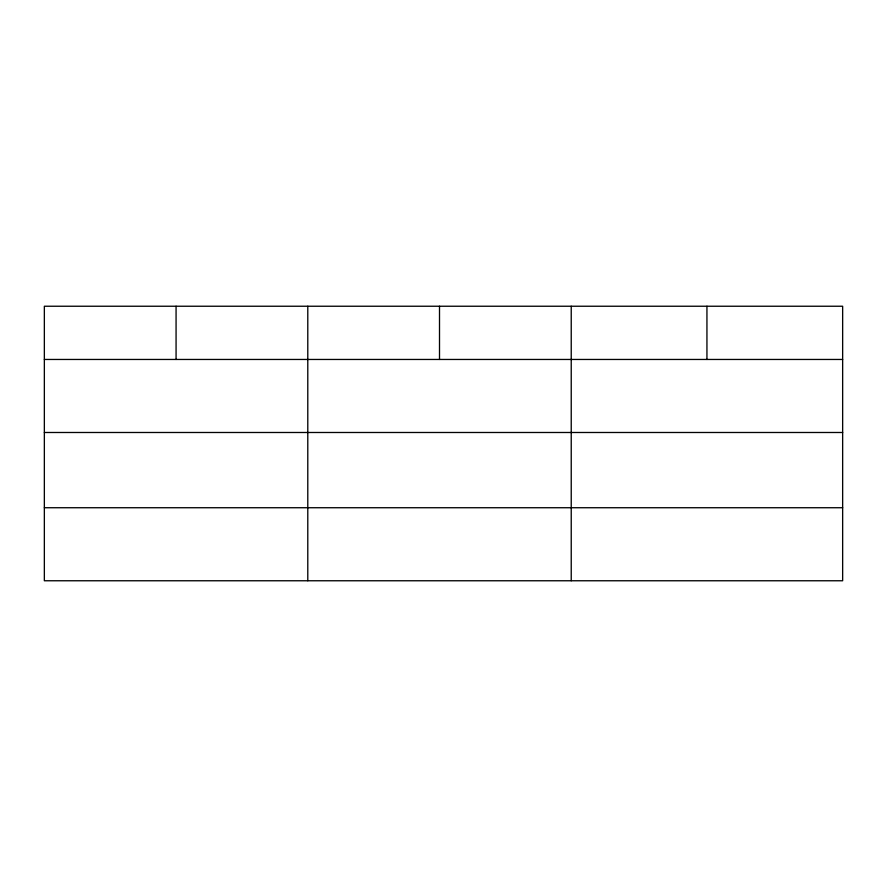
<?xml version="1.0" encoding="UTF-8"?>
<svg xmlns="http://www.w3.org/2000/svg" width="887" height="887" viewBox="0 0 887 887"><rect width="100%" height="100%" fill="white"/><g stroke="black" fill="none" stroke-linecap="round" stroke-linejoin="round"><path stroke-width="1.33" d="M842.65 432.49L842.65 306.237L44.35 306.237L44.35 580.763L842.65 580.763L842.65 432.49L44.35 432.49M44.35 359.457L842.65 359.457M44.35 507.73L842.65 507.73M706.939 306.237L706.939 359.457M571.228 306.237L571.228 580.763M439.508 306.237L439.508 359.457M307.789 306.237L307.789 580.763M176.07 306.237L176.07 359.457"/></g></svg>
